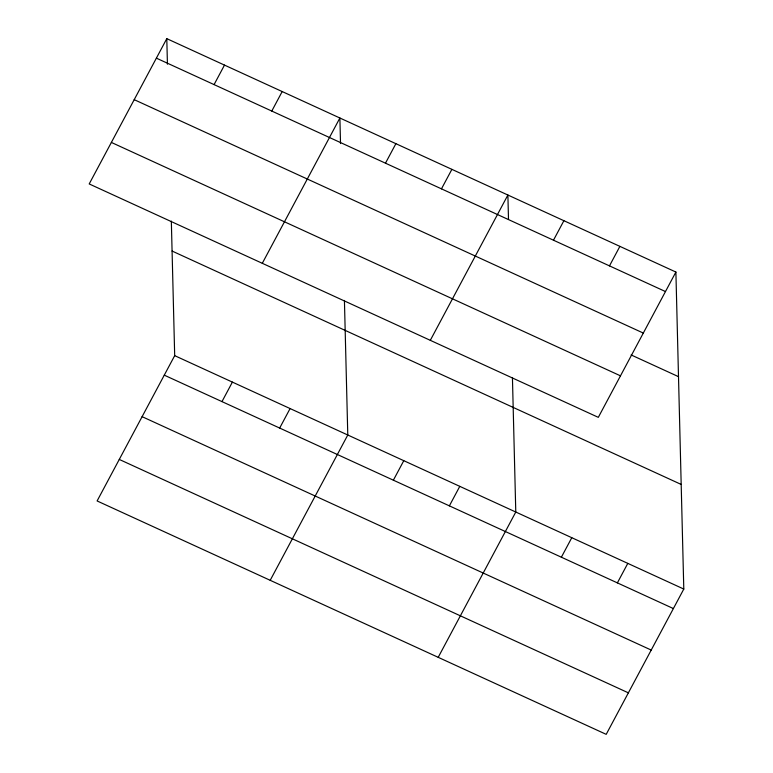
<?xml version="1.0" encoding="UTF-8"?>
<svg xmlns="http://www.w3.org/2000/svg" width="773" height="773" viewBox="0 0 773 773"><rect width="100%" height="100%" fill="white"/><g stroke="black" fill="none" stroke-linecap="round" stroke-linejoin="round"><path stroke-width="1.16" d="M166.794 38.65L89.204 183.945L598.312 417.352L675.892 272.048L166.794 38.65L167.432 64.217M214.073 84.605L224.489 65.106M271.777 111.061L282.184 91.552M171.335 221.097L174.688 355.648L97.108 500.952L606.206 734.35L683.796 589.055L675.892 272.048M262.298 263.303L339.888 118.008L340.526 143.575M221.977 401.602L232.393 382.104M385.476 163.18L395.882 143.681M279.671 428.058L290.088 408.559M441.47 188.854L451.886 169.355M270.202 580.301L347.782 435.006L344.429 300.455M430.31 340.323L507.89 195.028L508.499 219.435M393.37 480.188L403.786 460.679M553.478 240.21L563.894 220.701M449.374 505.861L459.79 486.352M609.482 265.883L619.888 246.374M438.204 657.33L515.784 512.035L512.431 377.485M561.372 557.207L571.788 537.708M617.376 582.881L627.792 563.382M156.378 58.149L665.476 291.556M134.212 99.669L643.31 333.066M631.116 354.942L678.501 376.664M111.37 142.435L620.477 375.833M172.079 251.041L681.187 484.439M174.688 355.648L683.796 589.055M164.272 375.156L673.38 608.554M142.106 416.666L651.214 650.064M119.274 459.433L628.372 692.84"/></g></svg>
